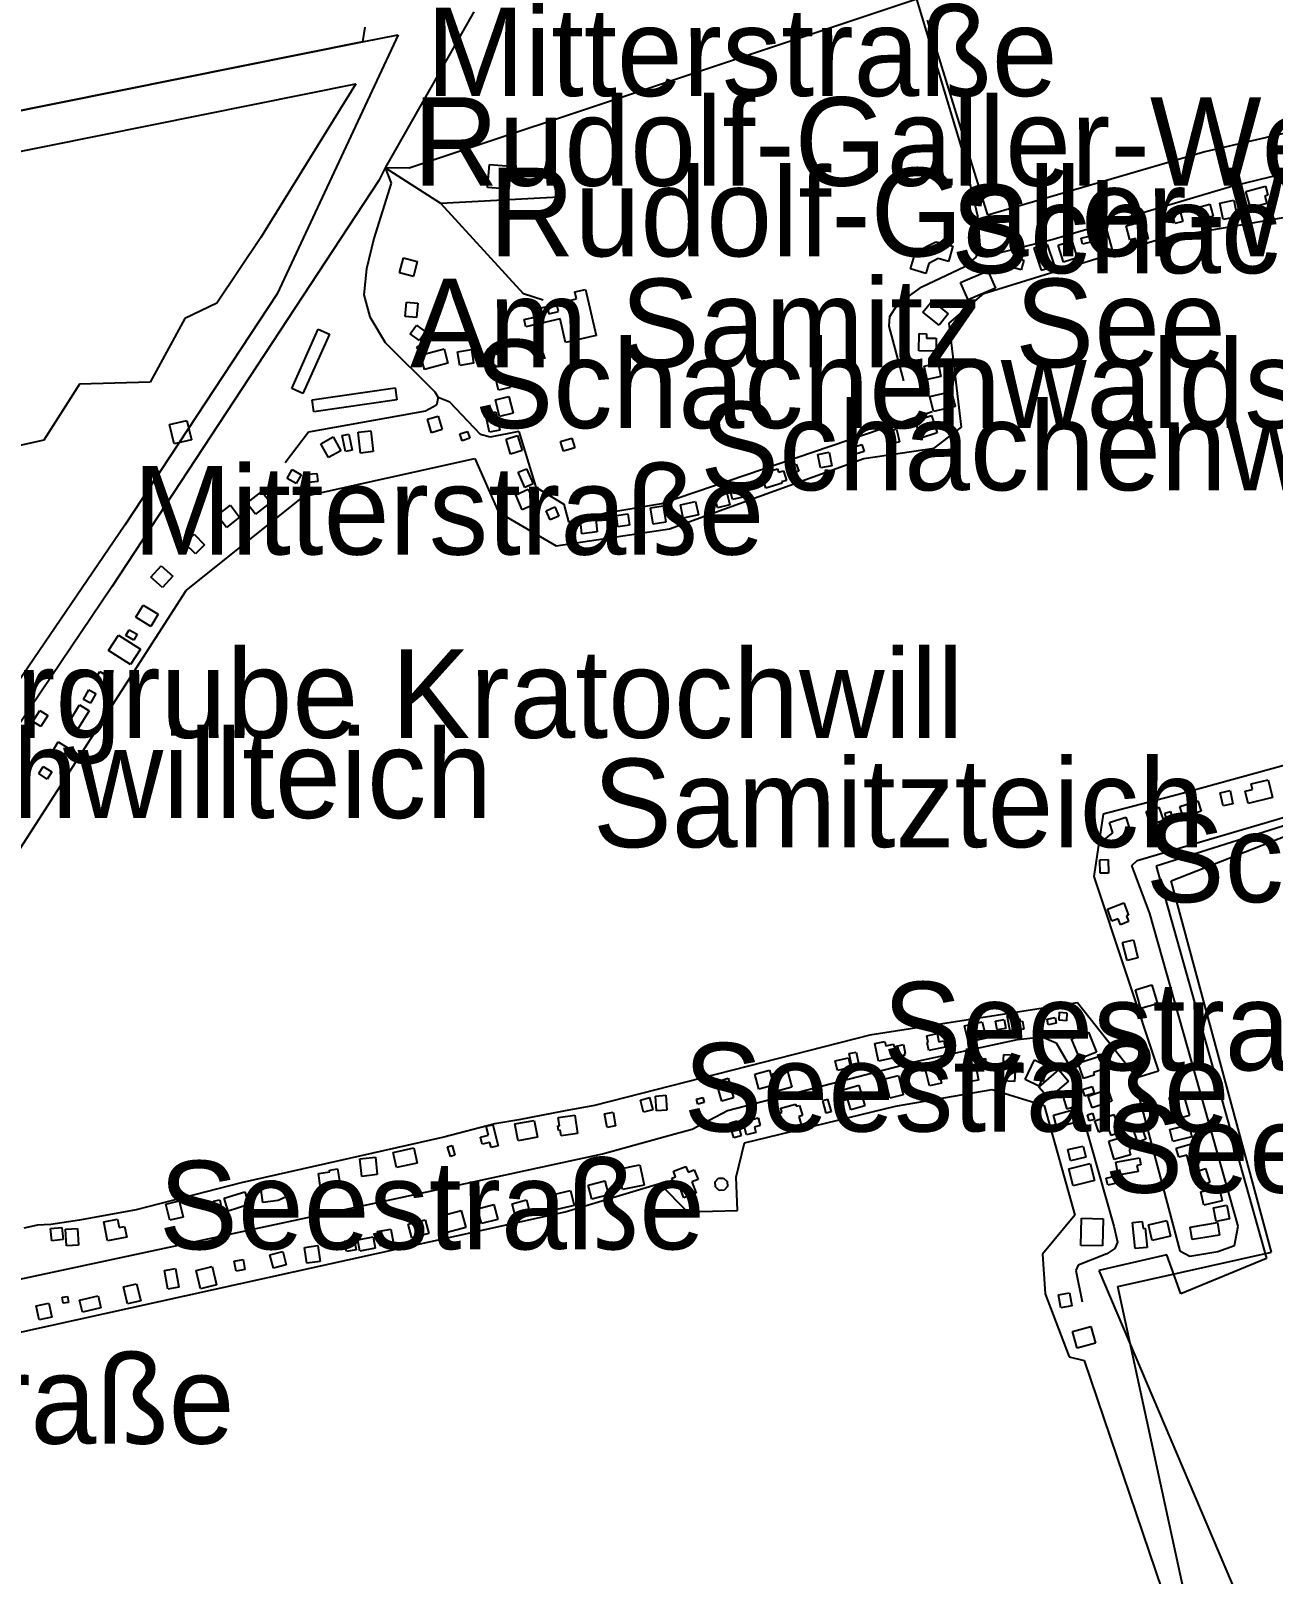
# Model space of a CAD drawing. Extents: x -3657 to 4700, y -7332 to 8131.
# Drawn here: x -1281 to -671, y -385 to 371 of the extents above; entities that cross this region are included whole.
import ezdxf

# ---------------------------------------------------------------- set-up
doc = ezdxf.new("R2010")
doc.units = 0
for name, color, linetype in [('OSM_BUILDING_YES', 9, 'CONTINUOUS'), ('OSM_HIGHWAY_FOOTWAY', 8, 'CONTINUOUS'), ('OSM_HIGHWAY_RESIDENTIAL', 8, 'CONTINUOUS'), ('OSM_HIGHWAY_SERVICE', 8, 'CONTINUOUS'), ('OSM_LABELS', 8, 'CONTINUOUS'), ('OSM_LANDUSE_COMMERCIAL', 3, 'CONTINUOUS'), ('OSM_LANDUSE_FARMLAND', 3, 'CONTINUOUS'), ('OSM_LANDUSE_FOREST', 3, 'CONTINUOUS'), ('OSM_LANDUSE_QUARRY', 3, 'CONTINUOUS'), ('OSM_NATURAL_WATER', 4, 'CONTINUOUS')]:
    doc.layers.add(name, color=color, linetype=linetype)

msp = doc.modelspace()

# ---------------------------------------------------------------- linework, layer by layer
at = {"layer": 'OSM_BUILDING_YES'}
for p, q in [((-1056.732915, 294.693687), (-1055.853117, 305.857658)), ((-1055.853117, 305.857658), (-1045.477574, 305.045935)), ((-1045.477574, 305.045935), (-1046.357372, 293.881964)), ((-684.798514, 292.692178), (-675.166248, 295.338618)), ((-675.166248, 295.338618), (-673.960319, 290.924179)), ((-1046.357372, 293.881964), (-1056.732915, 294.693687)), ((-697.570747, 286.96564), (-690.706809, 288.355576)), ((-690.706809, 288.355576), (-689.07615, 280.316183)), ((-682.583851, 284.597188), (-684.798514, 292.692178)), ((-673.960319, 290.924179), (-675.590978, 290.479399)), ((-675.590978, 290.479399), (-674.582244, 286.787728)), ((-720.862628, 281.872912), (-717.002137, 282.895905)), ((-719.588438, 277.035933), (-720.862628, 281.872912)), ((-717.002137, 282.895905), (-715.727947, 278.047807)), ((-707.438131, 285.130923), (-702.424802, 286.431904)), ((-705.913654, 279.226473), (-707.438131, 285.130923)), ((-700.900325, 280.527454), (-705.913654, 279.226473)), ((-702.424802, 286.431904), (-700.900325, 280.527454)), ((-695.947672, 278.926247), (-697.570747, 286.96564)), ((-689.07615, 280.316183), (-695.947672, 278.926247)), ((-674.582244, 286.787728), (-682.583851, 284.597188)), ((-758.701505, 271.909847), (-753.005575, 273.466576)), ((-753.005575, 273.466576), (-750.26, 263.392315)), ((-743.570505, 275.823908), (-735.068324, 278.070046)), ((-741.757819, 268.963181), (-743.570505, 275.823908)), ((-735.068324, 278.070046), (-732.808154, 269.519156)), ((-715.727947, 278.047807), (-719.588438, 277.035933)), ((-846.893622, 262.85858), (-836.821458, 268.040263)), ((-836.821458, 268.040263), (-828.584732, 265.805245)), ((-828.584732, 265.805245), (-830.602199, 258.377424)), ((-782.167829, 266.739283), (-788.743557, 264.904566)), ((-778.436274, 256.031211), (-782.167829, 266.739283)), ((-776.911797, 266.316742), (-770.093366, 268.451684)), ((-774.317911, 258.043839), (-776.911797, 266.316742)), ((-770.093366, 268.451684), (-767.507065, 260.178782)), ((-765.618534, 269.87498), (-761.045104, 270.998048)), ((-764.89801, 266.917194), (-765.618534, 269.87498)), ((-760.32458, 268.040263), (-764.89801, 266.917194)), ((-761.045104, 270.998048), (-760.32458, 268.040263)), ((-755.95593, 261.835586), (-758.701505, 271.909847)), ((-738.959153, 269.697068), (-741.757819, 268.963181)), ((-738.511669, 268.018024), (-738.959153, 269.697068)), ((-732.808154, 269.519156), (-738.511669, 268.018024)), ((-1099.95676, 252.784319), (-1098.022723, 260.112065)), ((-1098.022723, 260.112065), (-1091.173954, 258.299588)), ((-1091.173954, 258.299588), (-1093.107992, 250.982962)), ((-849.328234, 254.719111), (-846.893622, 262.85858)), ((-835.645866, 259.745122), (-840.317894, 257.343311)), ((-830.602199, 258.377424), (-835.645866, 259.745122)), ((-799.18736, 255.430759), (-797.966262, 260.112065)), ((-797.966262, 260.112065), (-793.726548, 259.000116)), ((-793.726548, 259.000116), (-794.947646, 254.329929)), ((-788.743557, 264.904566), (-785.148522, 254.063061)), ((-767.507065, 260.178782), (-774.317911, 258.043839)), ((-750.26, 263.392315), (-755.95593, 261.835586)), ((-1093.107992, 250.982962), (-1099.95676, 252.784319)), ((-841.781695, 252.450735), (-849.328234, 254.719111)), ((-840.317894, 257.343311), (-841.781695, 252.450735)), ((-824.716657, 248.103013), (-811.292161, 253.807313)), ((-811.292161, 253.807313), (-807.63645, 245.200825)), ((-794.947646, 254.329929), (-799.18736, 255.430759)), ((-785.148522, 254.063061), (-778.436274, 256.031211)), ((-1013.941384, 243.432826), (-1008.700521, 244.65597)), ((-1013.160184, 240.074739), (-1013.941384, 243.432826)), ((-1008.700521, 244.65597), (-1003.421736, 222.072281)), ((-821.068531, 239.496526), (-824.716657, 248.103013)), ((-807.63645, 245.200825), (-821.068531, 239.496526)), ((-1097.112587, 231.423774), (-1096.498246, 238.340098)), ((-1096.498246, 238.340098), (-1090.900913, 237.850841)), ((-1090.900913, 237.850841), (-1091.50767, 230.934516)), ((-1032.379209, 235.082087), (-1027.456894, 236.238514)), ((-1031.567672, 231.612805), (-1032.379209, 235.082087)), ((-1027.456894, 236.238514), (-1026.637772, 232.735874)), ((-1022.86071, 237.806363), (-1013.160184, 240.074739)), ((-1021.935406, 233.825584), (-1022.86071, 237.806363)), ((-843.230327, 233.458641), (-838.740326, 239.018387)), ((-838.740326, 239.018387), (-830.80698, 232.60244)), ((-1091.50767, 230.934516), (-1097.112587, 231.423774)), ((-1094.670391, 222.884004), (-1091.621437, 227.153889)), ((-1091.621437, 227.153889), (-1087.085929, 223.918116)), ((-1038.750157, 229.944881), (-1031.567672, 231.612805)), ((-1037.900697, 226.319927), (-1038.750157, 229.944881)), ((-1021.161791, 230.222869), (-1037.900697, 226.319927)), ((-1026.637772, 232.735874), (-1021.935406, 233.825584)), ((-1018.438969, 218.558521), (-1021.161791, 230.222869)), ((-835.296981, 227.053813), (-843.230327, 233.458641)), ((-830.80698, 232.60244), (-835.296981, 227.053813)), ((-1152.752196, 196.030429), (-1139.729676, 225.219097)), ((-1134.261279, 222.783928), (-1147.276215, 193.59526)), ((-1139.729676, 225.219097), (-1134.261279, 222.783928)), ((-1090.134883, 219.648231), (-1094.670391, 222.884004)), ((-1087.085929, 223.918116), (-1090.134883, 219.648231)), ((-1003.421736, 222.072281), (-1018.438969, 218.558521)), ((-845.247794, 214.555504), (-845.103689, 222.972959)), ((-845.103689, 222.972959), (-841.387303, 222.906243)), ((-841.387303, 222.906243), (-841.417641, 220.815778)), ((-841.417641, 220.815778), (-836.631846, 220.726822)), ((-836.631846, 220.726822), (-836.738028, 214.41095)), ((-1091.416657, 216.3791), (-1088.360119, 218.202697)), ((-1089.649477, 213.432435), (-1091.416657, 216.3791)), ((-1086.592939, 215.256032), (-1089.649477, 213.432435)), ((-1089.581217, 212.409441), (-1077.99216, 215.456182)), ((-1087.730608, 205.370803), (-1089.581217, 212.409441)), ((-1088.360119, 218.202697), (-1086.592939, 215.256032)), ((-1077.99216, 215.456182), (-1076.133967, 208.417544)), ((-1071.477108, 214.032887), (-1064.666261, 215.155956)), ((-1070.39253, 207.416789), (-1071.477108, 214.032887)), ((-1064.666261, 215.155956), (-1063.574099, 208.539858)), ((-1059.068929, 211.286373), (-1056.247509, 215.645214)), ((-1056.247509, 215.645214), (-1049.027102, 210.963907)), ((-836.738028, 214.41095), (-845.247794, 214.555504)), ((-1076.133967, 208.417544), (-1087.730608, 205.370803)), ((-1063.574099, 208.539858), (-1070.39253, 207.416789)), ((-1051.848522, 206.605066), (-1059.068929, 211.286373)), ((-1049.027102, 210.963907), (-1051.848522, 206.605066)), ((-842.615986, 207.016488), (-835.80514, 208.539858)), ((-841.159769, 200.489345), (-842.615986, 207.016488)), ((-835.80514, 208.539858), (-834.341339, 202.012716)), ((-1052.766242, 201.523458), (-1047.093064, 202.824439)), ((-1051.340363, 195.318781), (-1052.766242, 201.523458)), ((-1047.093064, 202.824439), (-1045.667186, 196.619762)), ((-834.341339, 202.012716), (-841.159769, 200.489345)), ((-1147.276215, 193.59526), (-1152.752196, 196.030429)), ((-1142.778629, 190.537399), (-1102.095578, 196.341775)), ((-1141.944338, 184.655188), (-1142.778629, 190.537399)), ((-1101.253703, 190.459563), (-1141.944338, 184.655188)), ((-1102.095578, 196.341775), (-1101.253703, 190.459563)), ((-1052.86484, 190.437324), (-1046.251189, 192.06077)), ((-1050.854957, 182.264497), (-1052.86484, 190.437324)), ((-1045.667186, 196.619762), (-1051.340363, 195.318781)), ((-1046.251189, 192.06077), (-1044.241307, 183.899062)), ((-839.771813, 192.06077), (-829.191489, 194.607134)), ((-837.997049, 184.699666), (-839.771813, 192.06077)), ((-829.191489, 194.607134), (-827.42431, 187.23491)), ((-1086.122703, 180.974636), (-1080.934931, 182.498006)), ((-1080.934931, 182.498006), (-1079.008478, 175.881908)), ((-1057.749233, 183.521), (-1052.660059, 184.621829)), ((-1055.815195, 174.569808), (-1057.749233, 183.521)), ((-1052.660059, 184.621829), (-1050.733606, 175.670638)), ((-1044.241307, 183.899062), (-1050.854957, 182.264497)), ((-847.022558, 180.140674), (-838.960276, 182.775994)), ((-838.960276, 182.775994), (-836.207116, 174.325179)), ((-827.42431, 187.23491), (-837.997049, 184.699666)), ((-1212.661856, 178.439391), (-1204.197597, 180.407542)), ((-1210.439609, 168.932225), (-1212.661856, 178.439391)), ((-1204.197597, 180.407542), (-1201.982934, 170.911495)), ((-1120.199688, 174.669883), (-1113.950091, 175.348172)), ((-1119.084772, 164.395472), (-1120.199688, 174.669883)), ((-1113.950091, 175.348172), (-1112.827591, 165.084881)), ((-1084.196249, 174.369657), (-1086.122703, 180.974636)), ((-1079.008478, 175.881908), (-1084.196249, 174.369657)), ((-1070.256009, 173.758085), (-1066.592715, 174.981229)), ((-1066.592715, 174.981229), (-1065.477799, 171.623142)), ((-1050.733606, 175.670638), (-1055.815195, 174.569808)), ((-861.433035, 174.981229), (-856.146665, 176.171015)), ((-860.01474, 168.665357), (-861.433035, 174.981229)), ((-856.146665, 176.171015), (-854.720786, 169.866263)), ((-844.269399, 171.700979), (-847.022558, 180.140674)), ((-836.207116, 174.325179), (-844.269399, 171.700979)), ((-1201.982934, 170.911495), (-1210.439609, 168.932225)), ((-1138.508577, 168.976703), (-1132.387917, 172.357029)), ((-1134.746684, 162.160454), (-1138.508577, 168.976703)), ((-1132.387917, 172.357029), (-1128.61844, 165.54078)), ((-1128.034436, 173.046437), (-1124.826209, 173.713607)), ((-1126.403777, 165.207195), (-1128.034436, 173.046437)), ((-1124.826209, 173.713607), (-1123.203134, 165.874365)), ((-1069.141094, 170.399998), (-1070.256009, 173.758085)), ((-1065.477799, 171.623142), (-1069.141094, 170.399998)), ((-1047.677068, 171.211721), (-1042.056982, 172.935242)), ((-1045.439652, 163.895095), (-1047.677068, 171.211721)), ((-1042.056982, 172.935242), (-1039.819566, 165.607497)), ((-1020.926673, 170.099772), (-1015.32934, 171.723218)), ((-1019.515963, 165.251673), (-1020.926673, 170.099772)), ((-1013.926215, 166.886238), (-1019.515963, 165.251673)), ((-1015.32934, 171.723218), (-1013.926215, 166.886238)), ((-877.307312, 167.353257), (-873.097936, 168.587521)), ((-876.28341, 163.895095), (-877.307312, 167.353257)), ((-873.097936, 168.587521), (-872.081618, 165.129359)), ((-854.720786, 169.866263), (-860.01474, 168.665357)), ((-1128.61844, 165.54078), (-1134.746684, 162.160454)), ((-1123.203134, 165.874365), (-1126.403777, 165.207195)), ((-1112.827591, 165.084881), (-1119.084772, 164.395472)), ((-1039.819566, 165.607497), (-1045.439652, 163.895095)), ((-894.79708, 163.683825), (-889.245255, 164.795774)), ((-893.477384, 157.078846), (-894.79708, 163.683825)), ((-889.245255, 164.795774), (-887.917974, 158.190795)), ((-872.081618, 165.129359), (-876.28341, 163.895095)), ((-1155.08821, 151.986118), (-1152.547415, 156.367198)), ((-1150.636131, 149.395277), (-1155.08821, 151.986118)), ((-1152.547415, 156.367198), (-1148.087752, 153.776357)), ((-1148.087752, 153.776357), (-1150.636131, 149.395277)), ((-1144.80368, 153.998746), (-1140.442615, 154.432407)), ((-1144.394119, 149.929012), (-1144.80368, 153.998746)), ((-1140.442615, 154.432407), (-1140.033054, 150.362672)), ((-1041.677759, 154.943903), (-1037.597319, 156.723022)), ((-1038.424025, 147.516082), (-1041.677759, 154.943903)), ((-1037.597319, 156.723022), (-1034.343585, 149.306321)), ((-921.464046, 151.163276), (-918.4606, 152.086194)), ((-919.408657, 155.155174), (-914.524264, 156.667425)), ((-918.4606, 152.086194), (-919.408657, 155.155174)), ((-914.524264, 156.667425), (-914.016105, 155.01062)), ((-914.016105, 155.01062), (-911.611831, 155.755626)), ((-911.611831, 155.755626), (-910.132861, 150.996483)), ((-908.327759, 157.790493), (-905.377404, 158.902443)), ((-907.05357, 154.432407), (-908.327759, 157.790493)), ((-904.103214, 155.544356), (-907.05357, 154.432407)), ((-905.377404, 158.902443), (-904.103214, 155.544356)), ((-887.917974, 158.190795), (-893.477384, 157.078846)), ((-1174.716796, 139.88811), (-1167.496389, 145.581291)), ((-1167.496389, 145.581291), (-1163.241506, 140.188337)), ((-1140.033054, 150.362672), (-1144.394119, 149.929012)), ((-1042.898857, 143.957845), (-1036.793366, 146.604284)), ((-1039.720968, 136.618979), (-1042.898857, 143.957845)), ((-1034.343585, 149.306321), (-1038.424025, 147.516082)), ((-1036.793366, 146.604284), (-1033.615477, 139.265419)), ((-945.3551, 143.546423), (-939.386129, 144.958599)), ((-939.386129, 144.958599), (-937.96025, 138.965192)), ((-937.725132, 146.393014), (-932.575282, 147.605038)), ((-936.602631, 141.611632), (-937.725132, 146.393014)), ((-932.575282, 147.605038), (-931.452782, 142.823656)), ((-920.21261, 147.104661), (-921.464046, 151.163276)), ((-912.309602, 149.550949), (-920.21261, 147.104661)), ((-910.132861, 150.996483), (-912.529551, 150.251477)), ((-912.529551, 150.251477), (-912.309602, 149.550949)), ((-1189.263793, 133.783509), (-1182.854923, 138.765042)), ((-1182.854923, 138.765042), (-1178.311831, 132.927308)), ((-1170.461913, 134.495156), (-1174.716796, 139.88811)), ((-1163.241506, 140.188337), (-1170.461913, 134.495156)), ((-1033.615477, 139.265419), (-1039.720968, 136.618979)), ((-1028.048482, 136.018527), (-1023.770846, 137.953319)), ((-1023.770846, 137.953319), (-1021.753379, 133.494402)), ((-976.883706, 137.541897), (-970.55068, 138.58713)), ((-975.564009, 129.513624), (-976.883706, 137.541897)), ((-970.55068, 138.58713), (-969.2234, 130.558856)), ((-962.131928, 139.076387), (-954.706741, 140.666475)), ((-960.713634, 132.460289), (-962.131928, 139.076387)), ((-954.706741, 140.666475), (-953.288446, 134.061496)), ((-943.929221, 137.541897), (-945.3551, 143.546423)), ((-937.96025, 138.965192), (-943.929221, 137.541897)), ((-931.452782, 142.823656), (-936.602631, 141.611632)), ((-1184.7207, 127.934656), (-1189.263793, 133.783509)), ((-1178.311831, 132.927308), (-1184.7207, 127.934656)), ((-1026.031015, 131.55961), (-1028.048482, 136.018527)), ((-1021.753379, 133.494402), (-1026.031015, 131.55961)), ((-1011.195809, 130.959158), (-1003.664439, 131.882076)), ((-1010.452532, 124.832317), (-1011.195809, 130.959158)), ((-1003.664439, 131.882076), (-1002.921161, 125.744116)), ((-993.561936, 133.783509), (-987.972188, 134.595232)), ((-992.757983, 128.246001), (-993.561936, 133.783509)), ((-987.168235, 129.057724), (-992.757983, 128.246001)), ((-987.972188, 134.595232), (-987.168235, 129.057724)), ((-969.2234, 130.558856), (-975.564009, 129.513624)), ((-953.288446, 134.061496), (-960.713634, 132.460289)), ((-1205.130486, 120.050935), (-1200.655654, 124.532091)), ((-1200.655654, 124.532091), (-1195.520973, 119.394885)), ((-1002.921161, 125.744116), (-1010.452532, 124.832317)), ((-1199.995806, 114.91373), (-1205.130486, 120.050935)), ((-1195.520973, 119.394885), (-1199.995806, 114.91373)), ((-1221.816301, 103.471772), (-1216.772634, 109.120474)), ((-1216.772634, 109.120474), (-1211.076704, 104.027746)), ((-1216.12037, 98.390164), (-1221.816301, 103.471772)), ((-1211.076704, 104.027746), (-1216.12037, 98.390164)), ((-1229.256658, 83.823628), (-1225.661623, 89.783676)), ((-1221.846639, 79.353592), (-1229.256658, 83.823628)), ((-1225.661623, 89.783676), (-1218.251604, 85.31364)), ((-1218.251604, 85.31364), (-1221.846639, 79.353592)), ((-1234.118297, 74.894676), (-1232.517976, 77.730146)), ((-1232.517976, 77.730146), (-1228.551303, 75.495128)), ((-1242.597725, 67.589169), (-1237.781592, 75.094827)), ((-1237.781592, 75.094827), (-1227.004073, 68.178502)), ((-1230.151624, 72.648538), (-1234.118297, 74.894676)), ((-1227.004073, 68.178502), (-1231.820206, 60.672845)), ((-1228.551303, 75.495128), (-1230.151624, 72.648538)), ((-1231.820206, 60.672845), (-1242.597725, 67.589169)), ((-1249.173453, 53.32286), (-1246.837439, 57.192443)), ((-1245.426729, 51.054483), (-1249.173453, 53.32286)), ((-1246.837439, 57.192443), (-1243.090715, 54.924067)), ((-1243.090715, 54.924067), (-1245.426729, 51.054483)), ((-1254.869384, 43.559945), (-1252.328589, 48.241252)), ((-1252.328589, 48.241252), (-1248.907997, 46.384296)), ((-1248.907997, 46.384296), (-1251.448792, 41.70299)), ((-1279.693326, 32.785157), (-1276.333409, 38.066916)), ((-1276.333409, 38.066916), (-1272.434996, 35.598389)), ((-1262.80273, 31.150592), (-1256.803421, 40.913506)), ((-1252.101055, 38.022438), (-1258.100364, 28.259523)), ((-1256.803421, 40.913506), (-1252.101055, 38.022438)), ((-1251.448792, 41.70299), (-1254.869384, 43.559945)), ((-1275.794913, 30.30551), (-1279.693326, 32.785157)), ((-1272.434996, 35.598389), (-1275.794913, 30.30551)), ((-1258.100364, 28.259523), (-1262.80273, 31.150592)), ((-1270.637479, 17.217867), (-1267.383745, 22.710897)), ((-1267.383745, 22.710897), (-1262.506936, 19.819829)), ((-1265.76067, 14.326799), (-1270.637479, 17.217867)), ((-1262.506936, 19.819829), (-1265.76067, 14.326799)), ((-1276.864322, 7.154726), (-1274.604152, 10.712964)), ((-1274.604152, 10.712964), (-1270.432698, 8.066525)), ((-1270.432698, 8.066525), (-1272.692868, 4.508287)), ((-1272.692868, 4.508287), (-1276.864322, 7.154726)), ((-682.234966, 2.162074), (-673.914812, 4.185822)), ((-681.559949, -0.628919), (-682.234966, 2.162074)), ((-673.914812, 4.185822), (-671.791163, -4.565219)), ((-717.206917, -9.024135), (-708.355851, -6.177545)), ((-708.355851, -6.177545), (-706.694854, -11.32587)), ((-697.365966, -2.207886), (-692.587756, -1.162654)), ((-695.947672, -8.723909), (-697.365966, -2.207886)), ((-692.587756, -1.162654), (-691.161877, -7.667557)), ((-685.192906, -1.518478), (-681.559949, -0.628919)), ((-683.751858, -7.467406), (-685.192906, -1.518478)), ((-671.791163, -4.565219), (-683.751858, -7.467406)), ((-751.640372, -16.80778), (-743.64635, -14.216939)), ((-743.64635, -14.216939), (-741.006957, -22.345288)), ((-733.78655, -11.359229), (-727.430771, -9.313242)), ((-731.647732, -17.975327), (-733.78655, -11.359229)), ((-727.430771, -9.313242), (-725.291953, -15.918221)), ((-724.525923, -12.182071), (-721.704503, -11.381468)), ((-723.411007, -16.140611), (-724.525923, -12.182071)), ((-721.704503, -11.381468), (-720.589587, -15.351127)), ((-715.54592, -14.18358), (-717.206917, -9.024135)), ((-706.694854, -11.32587), (-715.54592, -14.18358)), ((-691.161877, -7.667557), (-695.947672, -8.723909)), ((-754.727248, -25.658896), (-749.979375, -21.933866)), ((-749.979375, -21.933866), (-751.640372, -16.80778)), ((-741.006957, -22.345288), (-746.323665, -24.079929)), ((-725.291953, -15.918221), (-731.647732, -17.975327)), ((-720.589587, -15.351127), (-723.411007, -16.140611)), ((-752.292636, -28.761235), (-754.727248, -25.658896)), ((-746.323665, -24.079929), (-752.292636, -28.761235)), ((-756.365491, -35.065987), (-752.285051, -34.99927)), ((-756.259309, -41.670966), (-756.365491, -35.065987)), ((-752.285051, -34.99927), (-752.186453, -41.615368)), ((-752.186453, -41.615368), (-756.259309, -41.670966)), ((-752.717365, -59.273123), (-744.655083, -56.281979)), ((-750.495118, -65.266529), (-752.717365, -59.273123)), ((-744.655083, -56.281979), (-742.448005, -62.230908)), ((-747.393074, -64.121222), (-750.495118, -65.266529)), ((-746.354002, -66.934453), (-747.393074, -64.121222)), ((-742.334238, -65.444441), (-746.354002, -66.934453)), ((-742.448005, -62.230908), (-743.396062, -62.586732)), ((-743.396062, -62.586732), (-742.334238, -65.444441)), ((-745.246671, -75.707733), (-739.990639, -74.428991)), ((-739.990639, -74.428991), (-737.851821, -83.180032)), ((-743.107853, -84.458774), (-745.246671, -75.707733)), ((-737.851821, -83.180032), (-743.107853, -84.458774)), ((-738.966737, -98.836278), (-730.858948, -96.523423)), ((-730.858948, -96.523423), (-728.211971, -105.774841)), ((-736.327344, -108.098815), (-738.966737, -98.836278)), ((-728.211971, -105.774841), (-736.327344, -108.098815)), ((-807.606112, -114.247895), (-803.343645, -113.46953)), ((-803.343645, -113.46953), (-802.547277, -117.817252)), ((-801.819168, -111.434663), (-797.094049, -110.578462)), ((-800.249185, -120.118987), (-801.819168, -111.434663)), ((-797.094049, -110.578462), (-796.638981, -113.091467)), ((-796.638981, -113.091467), (-795.781937, -112.935794)), ((-795.781937, -112.935794), (-795.516481, -114.403567)), ((-782.22092, -113.202662), (-778.284585, -112.524373)), ((-781.735515, -116.004774), (-782.22092, -113.202662)), ((-778.284585, -112.524373), (-777.799179, -115.326485)), ((-776.45673, -113.791995), (-776.160936, -109.922412)), ((-776.160936, -109.922412), (-772.543147, -110.200399)), ((-772.543147, -110.200399), (-772.838941, -114.058863)), ((-841.281121, -121.431087), (-836.154025, -120.363616)), ((-836.154025, -120.363616), (-835.327319, -124.355513)), ((-822.737113, -116.54963), (-814.121165, -114.525882)), ((-820.848582, -124.600142), (-822.737113, -116.54963)), ((-814.121165, -114.525882), (-812.225049, -122.576395)), ((-806.809744, -118.595616), (-807.606112, -114.247895)), ((-802.547277, -117.817252), (-806.809744, -118.595616)), ((-795.228271, -119.207188), (-800.249185, -120.118987)), ((-795.516481, -114.403567), (-794.348474, -114.192297)), ((-793.635535, -118.117478), (-795.372376, -118.428824)), ((-795.372376, -118.428824), (-795.228271, -119.207188)), ((-794.348474, -114.192297), (-793.635535, -118.117478)), ((-777.799179, -115.326485), (-781.735515, -116.004774)), ((-772.838941, -114.058863), (-776.45673, -113.791995)), ((-770.275394, -122.88774), (-762.069006, -119.596371)), ((-762.069006, -119.596371), (-758.117502, -129.448241)), ((-866.863509, -125.256192), (-861.827427, -124.166482)), ((-865.005316, -133.840441), (-866.863509, -125.256192)), ((-861.827427, -124.166482), (-861.35719, -126.323664)), ((-861.35719, -126.323664), (-857.693895, -125.53418)), ((-857.693895, -125.53418), (-857.420855, -126.790682)), ((-857.420855, -126.790682), (-852.779164, -125.789928)), ((-852.779164, -125.789928), (-851.831107, -130.171008)), ((-840.606104, -124.677979), (-841.281121, -121.431087)), ((-841.167354, -124.789174), (-840.606104, -124.677979)), ((-840.355817, -128.703235), (-841.167354, -124.789174)), ((-832.225274, -127.013072), (-840.355817, -128.703235)), ((-835.327319, -124.355513), (-832.885122, -123.844017)), ((-832.885122, -123.844017), (-832.225274, -127.013072)), ((-812.225049, -122.576395), (-820.848582, -124.600142)), ((-766.316305, -132.75073), (-770.275394, -122.88774)), ((-886.27973, -133.707007), (-879.779847, -132.172517)), ((-885.164814, -138.443911), (-886.27973, -133.707007)), ((-879.779847, -132.172517), (-878.664931, -136.909421)), ((-879.385455, -130.204367), (-875.980032, -129.47048)), ((-877.876147, -137.176288), (-879.385455, -130.204367)), ((-875.980032, -129.47048), (-874.470724, -136.431282)), ((-852.21033, -131.082806), (-865.005316, -133.840441)), ((-851.831107, -130.171008), (-852.384772, -130.293322)), ((-852.384772, -130.293322), (-852.21033, -131.082806)), ((-842.365699, -136.119937), (-836.593924, -134.696642)), ((-839.923502, -146.038524), (-842.365699, -136.119937)), ((-836.593924, -134.696642), (-834.151727, -144.615229)), ((-822.858464, -132.772969), (-816.86674, -131.727737)), ((-820.87892, -144.092613), (-822.858464, -132.772969)), ((-816.86674, -131.727737), (-815.789746, -137.943533)), ((-815.706317, -132.772969), (-812.558766, -132.561699)), ((-815.402939, -137.298603), (-815.706317, -132.772969)), ((-812.558766, -132.561699), (-812.255387, -137.087332)), ((-804.268949, -143.547758), (-803.563594, -130.682505)), ((-803.563594, -130.682505), (-797.50361, -131.016089)), ((-797.50361, -131.016089), (-798.216549, -143.881343)), ((-793.081869, -142.880588), (-788.455347, -133.217749)), ((-788.455347, -133.217749), (-781.773437, -136.420163)), ((-766.991322, -134.930151), (-756.168295, -131.338555)), ((-764.496034, -142.435808), (-766.991322, -134.930151)), ((-758.117502, -129.448241), (-766.316305, -132.75073)), ((-756.168295, -131.338555), (-754.074984, -137.654427)), ((-944.596654, -143.959179), (-938.741449, -142.235658)), ((-938.741449, -142.235658), (-937.581027, -146.205316)), ((-925.688591, -140.256388), (-918.377171, -138.221521)), ((-923.633202, -147.639731), (-925.688591, -140.256388)), ((-918.377171, -138.221521), (-916.321782, -145.604864)), ((-916.936123, -140.134073), (-909.852236, -138.177043)), ((-914.622862, -148.518171), (-916.936123, -140.134073)), ((-909.852236, -138.177043), (-907.538975, -146.56114)), ((-878.664931, -136.909421), (-885.164814, -138.443911)), ((-874.470724, -136.431282), (-877.876147, -137.176288)), ((-861.743998, -142.62484), (-855.160685, -140.979155)), ((-859.400399, -151.987453), (-861.743998, -142.62484)), ((-855.160685, -140.979155), (-852.817087, -150.341768)), ((-815.979358, -143.247531), (-820.87892, -144.092613)), ((-815.789746, -137.943533), (-816.86674, -138.132565)), ((-816.86674, -138.132565), (-815.979358, -143.247531)), ((-812.255387, -137.087332), (-815.402939, -137.298603)), ((-798.216549, -143.881343), (-804.268949, -143.547758)), ((-786.407543, -146.083002), (-793.081869, -142.880588)), ((-781.773437, -136.420163), (-786.407543, -146.083002)), ((-786.316529, -146.594499), (-776.608419, -138.199282)), ((-771.875715, -143.681192), (-781.59141, -152.065289)), ((-776.608419, -138.199282), (-771.875715, -143.681192)), ((-759.194495, -140.678929), (-764.496034, -142.435808)), ((-754.074984, -137.654427), (-759.588887, -139.489143)), ((-759.588887, -139.489143), (-759.194495, -140.678929)), ((-974.433925, -151.064535), (-969.352335, -150.619755)), ((-973.79683, -158.325563), (-974.433925, -151.064535)), ((-969.352335, -150.619755), (-968.722825, -157.891903)), ((-941.797987, -153.499704), (-944.596654, -143.959179)), ((-937.581027, -146.205316), (-934.44106, -145.293518)), ((-933.826718, -147.383983), (-937.080452, -148.32914)), ((-937.080452, -148.32914), (-936.05655, -151.82066)), ((-934.44106, -145.293518), (-933.826718, -147.383983)), ((-916.321782, -145.604864), (-923.633202, -147.639731)), ((-907.538975, -146.56114), (-914.622862, -148.518171)), ((-883.450726, -148.217945), (-874.561737, -145.704939)), ((-882.047601, -153.188358), (-883.450726, -148.217945)), ((-874.561737, -145.704939), (-871.717564, -155.76808)), ((-852.817087, -150.341768), (-859.400399, -151.987453)), ((-834.151727, -144.615229), (-839.923502, -146.038524)), ((-781.59141, -152.065289), (-786.316529, -146.594499)), ((-774.242067, -151.60939), (-771.989482, -150.908862)), ((-772.345951, -149.763554), (-769.850664, -148.98519)), ((-771.989482, -150.908862), (-772.345951, -149.763554)), ((-769.850664, -148.98519), (-767.696677, -155.957112)), ((-764.806997, -147.828762), (-760.210813, -146.360989)), ((-763.760341, -151.120132), (-764.806997, -147.828762)), ((-759.164158, -149.652359), (-763.760341, -151.120132)), ((-762.197942, -151.042296), (-752.580845, -147.695328)), ((-760.195644, -156.824432), (-762.197942, -151.042296)), ((-760.210813, -146.360989), (-759.164158, -149.652359)), ((-752.580845, -147.695328), (-750.570963, -153.488584)), ((-722.387104, -151.631629), (-715.523167, -149.685718)), ((-715.523167, -149.685718), (-712.474213, -160.471626)), ((-999.364049, -159.7155), (-995.177426, -158.914897)), ((-995.177426, -158.914897), (-993.895652, -165.597712)), ((-981.790852, -152.965968), (-977.240175, -151.753943)), ((-980.2057, -158.914897), (-981.790852, -152.965968)), ((-975.662607, -157.713991), (-980.2057, -158.914897)), ((-977.240175, -151.753943), (-975.662607, -157.713991)), ((-968.722825, -157.891903), (-973.79683, -158.325563)), ((-954.251673, -152.498949), (-951.149628, -151.731704)), ((-953.660085, -154.90076), (-954.251673, -152.498949)), ((-950.55804, -154.144634), (-953.660085, -154.90076)), ((-951.149628, -151.731704), (-950.55804, -154.144634)), ((-936.05655, -151.82066), (-941.797987, -153.499704)), ((-912.954281, -157.002344), (-905.64286, -154.989716)), ((-912.393031, -159.04833), (-912.954281, -157.002344)), ((-905.64286, -154.989716), (-905.362235, -156.012709)), ((-905.362235, -156.012709), (-903.663316, -155.55681)), ((-903.663316, -155.55681), (-902.298113, -160.527223)), ((-892.256286, -153.210597), (-889.950609, -152.576786)), ((-890.58012, -159.315198), (-892.256286, -153.210597)), ((-888.274443, -158.681387), (-890.58012, -159.315198)), ((-889.950609, -152.576786), (-888.274443, -158.681387)), ((-880.045303, -152.621264), (-882.047601, -153.188358)), ((-878.61184, -157.713991), (-880.045303, -152.621264)), ((-871.717564, -155.76808), (-878.61184, -157.713991)), ((-779.149213, -160.327072), (-770.783552, -158.003098)), ((-772.444549, -157.424885), (-774.242067, -151.60939)), ((-767.696677, -155.957112), (-772.444549, -157.424885)), ((-770.783552, -158.003098), (-769.099802, -164.063222)), ((-756.3124, -155.478973), (-760.195644, -156.824432)), ((-750.570963, -153.488584), (-756.3124, -155.478973)), ((-719.338151, -162.417537), (-722.387104, -151.631629)), ((-1057.339672, -165.842341), (-1054.131445, -165.052857)), ((-1056.262678, -170.223421), (-1057.339672, -165.842341)), ((-1054.131445, -165.052857), (-1051.598235, -175.416224)), ((-1043.293249, -164.685913), (-1033.835426, -162.906794)), ((-1041.753604, -172.903218), (-1043.293249, -164.685913)), ((-1033.835426, -162.906794), (-1032.29578, -171.135219)), ((-1022.284291, -165.664429), (-1021.46517, -165.542114)), ((-1021.958159, -167.910566), (-1022.284291, -165.664429)), ((-1022.049173, -161.561336), (-1013.91863, -160.37155)), ((-1021.46517, -165.542114), (-1022.049173, -161.561336)), ((-1013.91863, -160.37155), (-1012.59135, -169.389459)), ((-998.082275, -166.398315), (-999.364049, -159.7155)), ((-993.895652, -165.597712), (-998.082275, -166.398315)), ((-938.081601, -164.296731), (-934.471398, -163.22926)), ((-935.927614, -171.568879), (-938.081601, -164.296731)), ((-934.471398, -163.22926), (-932.317411, -170.501408)), ((-931.376937, -163.674039), (-923.982088, -161.705889)), ((-929.678018, -170.045509), (-931.376937, -163.674039)), ((-922.988523, -165.430919), (-925.863034, -166.198164)), ((-925.863034, -166.198164), (-925.157679, -168.844604)), ((-923.982088, -161.705889), (-922.988523, -165.430919)), ((-916.018403, -160.037965), (-912.393031, -159.04833)), ((-915.024839, -163.640681), (-916.018403, -160.037965)), ((-911.460142, -162.662166), (-915.024839, -163.640681)), ((-910.07977, -167.677057), (-911.460142, -162.662166)), ((-902.775934, -165.664429), (-910.07977, -167.677057)), ((-902.298113, -160.527223), (-904.050123, -161.016481)), ((-904.050123, -161.016481), (-902.775934, -165.664429)), ((-777.473047, -166.376076), (-779.149213, -160.327072)), ((-769.099802, -164.063222), (-777.473047, -166.376076)), ((-762.554412, -160.171399), (-760.013617, -159.415274)), ((-761.644276, -163.207021), (-762.554412, -160.171399)), ((-759.111066, -162.450895), (-761.644276, -163.207021)), ((-760.013617, -159.415274), (-759.111066, -162.450895)), ((-758.868364, -163.118065), (-749.493969, -159.982368)), ((-757.002586, -168.688931), (-758.868364, -163.118065)), ((-749.493969, -159.982368), (-746.513276, -168.866843)), ((-722.083726, -167.399069), (-712.830683, -165.052857)), ((-712.474213, -160.471626), (-719.338151, -162.417537)), ((-712.830683, -165.052857), (-711.32896, -170.990666)), ((-1060.259689, -171.201936), (-1056.262678, -170.223421)), ((-1059.41023, -174.671218), (-1060.259689, -171.201936)), ((-1055.557323, -173.73718), (-1059.41023, -174.671218)), ((-1054.950566, -176.227947), (-1055.557323, -173.73718)), ((-1032.29578, -171.135219), (-1041.753604, -172.903218)), ((-1021.048024, -167.777132), (-1021.958159, -167.910566)), ((-1020.630879, -170.568125), (-1021.048024, -167.777132)), ((-1012.59135, -169.389459), (-1020.630879, -170.568125)), ((-932.317411, -170.501408), (-935.927614, -171.568879)), ((-925.157679, -168.844604), (-929.678018, -170.045509)), ((-752.049933, -167.032126), (-757.002586, -168.688931)), ((-750.935017, -170.345735), (-752.049933, -167.032126)), ((-752.042348, -173.070011), (-743.0851, -170.412452)), ((-749.334696, -182.165756), (-752.042348, -173.070011)), ((-746.513276, -168.866843), (-750.935017, -170.345735)), ((-743.0851, -170.412452), (-741.143477, -176.917355)), ((-739.588663, -168.499899), (-735.720588, -167.076604)), ((-737.738054, -173.570388), (-739.588663, -168.499899)), ((-733.869979, -172.147093), (-737.738054, -173.570388)), ((-735.720588, -167.076604), (-733.869979, -172.147093)), ((-720.589587, -173.325759), (-722.083726, -167.399069)), ((-711.32896, -170.990666), (-720.589587, -173.325759)), ((-1119.327475, -181.85441), (-1111.758182, -181.031567)), ((-1111.758182, -181.031567), (-1110.825293, -189.549099)), ((-1103.05122, -178.696474), (-1092.857704, -176.439217)), ((-1101.412977, -186.090937), (-1103.05122, -178.696474)), ((-1092.857704, -176.439217), (-1091.219461, -183.83368)), ((-1076.361501, -175.838764), (-1074.1165, -175.171595)), ((-1074.935622, -180.620146), (-1076.361501, -175.838764)), ((-1072.698206, -179.952977), (-1074.935622, -180.620146)), ((-1074.1165, -175.171595), (-1072.698206, -179.952977)), ((-1051.598235, -175.416224), (-1054.950566, -176.227947)), ((-772.126002, -177.262059), (-764.602216, -175.538538)), ((-770.866981, -182.755089), (-772.126002, -177.262059)), ((-763.343196, -181.020448), (-770.866981, -182.755089)), ((-764.602216, -175.538538), (-763.343196, -181.020448)), ((-741.363427, -179.797304), (-749.334696, -182.165756)), ((-748.530743, -183.366661), (-736.934101, -181.331794)), ((-741.143477, -176.917355), (-742.129457, -177.217582)), ((-742.129457, -177.217582), (-741.363427, -179.797304)), ((-736.934101, -181.331794), (-736.334929, -184.778837)), ((-718.966512, -176.628248), (-710.289889, -174.126363)), ((-717.692323, -181.042687), (-718.966512, -176.628248)), ((-713.831832, -179.930738), (-717.692323, -181.042687)), ((-712.3832, -184.978987), (-713.831832, -179.930738)), ((-710.289889, -174.126363), (-707.559482, -183.589051)), ((-1139.706922, -189.059841), (-1134.048914, -188.236999)), ((-1138.849878, -194.930933), (-1139.706922, -189.059841)), ((-1134.185434, -187.314081), (-1130.249099, -186.746987)), ((-1134.048914, -188.236999), (-1134.185434, -187.314081)), ((-1130.249099, -186.746987), (-1129.255534, -193.529877)), ((-1118.394586, -190.383061), (-1119.327475, -181.85441)), ((-1091.219461, -183.83368), (-1101.412977, -186.090937)), ((-992.545618, -186.824823), (-981.965295, -184.689881)), ((-990.535736, -196.799008), (-992.545618, -186.824823)), ((-981.965295, -184.689881), (-979.955412, -194.664065)), ((-965.590443, -187.825578), (-959.484951, -185.490484)), ((-964.536202, -190.583212), (-965.590443, -187.825578)), ((-959.484951, -185.490484), (-958.407958, -188.303716)), ((-958.407958, -188.303716), (-955.336251, -187.125049)), ((-955.336251, -187.125049), (-953.478058, -191.995387)), ((-771.617843, -186.624672), (-761.143702, -184.078308)), ((-769.592792, -194.964292), (-771.617843, -186.624672)), ((-761.143702, -184.078308), (-759.118651, -192.429047)), ((-747.408242, -189.782608), (-748.530743, -183.366661)), ((-737.692547, -188.081326), (-747.408242, -189.782608)), ((-736.334929, -184.778837), (-738.215875, -185.101302)), ((-738.215875, -185.101302), (-737.692547, -188.081326)), ((-707.559482, -183.589051), (-712.3832, -184.978987)), ((-710.085108, -188.248118), (-704.669803, -186.502358)), ((-707.847692, -195.164443), (-710.085108, -188.248118)), ((-704.669803, -186.502358), (-702.432387, -193.418682)), ((-1168.270004, -193.552116), (-1160.822063, -192.473525)), ((-1166.874463, -203.248314), (-1168.270004, -193.552116)), ((-1160.822063, -192.473525), (-1160.420086, -195.253399)), ((-1160.420086, -195.253399), (-1156.377568, -194.675185)), ((-1156.377568, -194.675185), (-1155.550862, -200.435082)), ((-1129.255534, -193.529877), (-1138.849878, -194.930933)), ((-1110.825293, -189.549099), (-1118.394586, -190.383061)), ((-1007.395994, -194.764141), (-999.159269, -192.618079)), ((-1005.643983, -201.535912), (-1007.395994, -194.764141)), ((-999.159269, -192.618079), (-997.399674, -199.400969)), ((-979.955412, -194.664065), (-990.535736, -196.799008)), ((-966.310966, -191.261501), (-964.536202, -190.583212)), ((-964.452773, -196.131839), (-966.310966, -191.261501)), ((-962.632503, -195.43131), (-964.452773, -196.131839)), ((-960.524022, -200.957698), (-962.632503, -195.43131)), ((-953.478058, -191.995387), (-956.504258, -193.151814)), ((-956.504258, -193.151814), (-954.418531, -198.622605)), ((-945.082059, -193.107337), (-943.405893, -191.305979)), ((-945.006214, -195.564744), (-945.082059, -193.107337)), ((-943.208697, -197.243788), (-945.006214, -195.564744)), ((-943.405893, -191.305979), (-940.940943, -191.228142)), ((-940.940943, -191.228142), (-939.15101, -192.907186)), ((-939.067581, -195.364594), (-940.751332, -197.165951)), ((-939.15101, -192.907186), (-939.067581, -195.364594)), ((-759.118651, -192.429047), (-769.592792, -194.964292)), ((-753.308953, -191.305979), (-749.660828, -190.438658)), ((-752.497416, -194.764141), (-753.308953, -191.305979)), ((-748.84929, -193.896821), (-752.497416, -194.764141)), ((-749.660828, -190.438658), (-748.84929, -193.896821)), ((-702.432387, -193.418682), (-707.847692, -195.164443)), ((-706.929972, -197.910957), (-697.980308, -195.776015)), ((-697.980308, -195.776015), (-696.40274, -202.403232)), ((-1214.482127, -203.99332), (-1208.020166, -202.369874)), ((-1212.479829, -211.954877), (-1214.482127, -203.99332)), ((-1208.020166, -202.369874), (-1206.017868, -210.331431)), ((-1192.274824, -203.615257), (-1191.015803, -203.381748)), ((-1191.888016, -205.616766), (-1192.274824, -203.615257)), ((-1191.190246, -202.481069), (-1188.050279, -201.880616)), ((-1191.015803, -203.381748), (-1191.190246, -202.481069)), ((-1188.050279, -201.880616), (-1186.821596, -208.296564)), ((-1185.888707, -201.157849), (-1175.77862, -197.922077)), ((-1183.871241, -207.451482), (-1185.888707, -201.157849)), ((-1173.768738, -204.21571), (-1183.871241, -207.451482)), ((-1175.77862, -197.922077), (-1173.768738, -204.21571)), ((-1159.441691, -202.180843), (-1166.874463, -203.248314)), ((-1155.550862, -200.435082), (-1159.441691, -202.180843)), ((-1061.609724, -206.250577), (-1053.577779, -204.21571)), ((-1053.577779, -204.21571), (-1051.734755, -211.487858)), ((-1044.726713, -203.815408), (-1037.703501, -201.980692)), ((-1042.898857, -210.820688), (-1044.726713, -203.815408)), ((-1037.703501, -201.980692), (-1035.875646, -208.985972)), ((-1024.385187, -199.234177), (-1016.04228, -197.299385)), ((-1022.671099, -206.62864), (-1024.385187, -199.234177)), ((-1016.04228, -197.299385), (-1014.328191, -204.704967)), ((-997.399674, -199.400969), (-1005.643983, -201.535912)), ((-954.418531, -198.622605), (-960.524022, -200.957698)), ((-940.751332, -197.165951), (-943.208697, -197.243788)), ((-705.352404, -204.538175), (-706.929972, -197.910957)), ((-696.40274, -202.403232), (-705.352404, -204.538175)), ((-1244.85031, -212.666524), (-1238.160815, -211.376663)), ((-1238.160815, -211.376663), (-1237.364447, -215.490875)), ((-1206.017868, -210.331431), (-1212.479829, -211.954877)), ((-1190.560736, -205.361017), (-1191.888016, -205.616766)), ((-1189.885719, -208.885897), (-1190.560736, -205.361017)), ((-1186.821596, -208.296564), (-1189.885719, -208.885897)), ((-1095.58811, -213.778473), (-1087.245203, -211.643531)), ((-1087.245203, -211.643531), (-1085.515946, -218.404182)), ((-1078.803697, -209.608664), (-1069.649253, -207.0623)), ((-1076.467683, -218.003881), (-1078.803697, -209.608664)), ((-1069.649253, -207.0623), (-1067.313238, -215.457517)), ((-1059.774284, -213.522725), (-1061.609724, -206.250577)), ((-1051.734755, -211.487858), (-1059.774284, -213.522725)), ((-1035.875646, -208.985972), (-1042.898857, -210.820688)), ((-1014.328191, -204.704967), (-1022.671099, -206.62864)), ((-765.785392, -224.241916), (-765.466845, -210.931883)), ((-765.466845, -210.931883), (-754.734832, -211.187632)), ((-754.734832, -211.187632), (-755.05338, -224.497664)), ((-700.710714, -205.828036), (-694.112232, -204.527055)), ((-699.383433, -212.53309), (-700.710714, -205.828036)), ((-692.792536, -211.243229), (-699.383433, -212.53309)), ((-694.112232, -204.527055), (-692.792536, -211.243229)), ((-1271.04704, -215.913416), (-1265.449707, -215.413039)), ((-1270.500958, -221.929062), (-1271.04704, -215.913416)), ((-1265.449707, -215.413039), (-1264.903626, -221.417565)), ((-1263.72045, -216.324837), (-1257.796986, -215.957894)), ((-1263.212291, -224.464306), (-1263.72045, -216.324837)), ((-1257.796986, -215.957894), (-1257.288827, -224.086243)), ((-1243.052793, -222.018017), (-1244.85031, -212.666524)), ((-1237.364447, -215.490875), (-1234.709885, -214.979379)), ((-1234.709885, -214.979379), (-1233.701152, -220.21666)), ((-1110.635682, -217.447906), (-1104.234396, -216.224762)), ((-1109.278063, -224.608859), (-1110.635682, -217.447906)), ((-1104.234396, -216.224762), (-1102.869193, -223.385715)), ((-1093.858853, -220.539125), (-1095.58811, -213.778473)), ((-1085.515946, -218.404182), (-1093.858853, -220.539125)), ((-1067.313238, -215.457517), (-1076.467683, -218.003881)), ((-740.483629, -212.96675), (-735.599236, -212.466373)), ((-739.163933, -225.843123), (-740.483629, -212.96675)), ((-735.599236, -212.466373), (-735.242766, -215.924535)), ((-735.242766, -215.924535), (-734.196111, -215.813341)), ((-734.196111, -215.813341), (-733.240469, -225.24267)), ((-732.565452, -214.134297), (-723.608203, -212.054952)), ((-730.76035, -221.873464), (-732.565452, -214.134297)), ((-723.608203, -212.054952), (-721.810685, -219.794119)), ((-712.117744, -215.301844), (-698.791845, -213.066826)), ((-711.093841, -221.428684), (-712.117744, -215.301844)), ((-697.767943, -219.182547), (-711.093841, -221.428684)), ((-698.791845, -213.066826), (-697.767943, -219.182547)), ((-1264.903626, -221.417565), (-1270.500958, -221.929062)), ((-1257.288827, -224.086243), (-1263.212291, -224.464306)), ((-1233.701152, -220.21666), (-1243.052793, -222.018017)), ((-1146.441924, -225.276029), (-1139.934456, -224.36423)), ((-1145.349761, -233.037435), (-1146.441924, -225.276029)), ((-1139.934456, -224.36423), (-1138.842294, -232.125636)), ((-1126.813338, -222.229288), (-1122.080634, -221.317489)), ((-1125.842527, -227.299776), (-1126.813338, -222.229288)), ((-1121.117407, -226.399098), (-1125.842527, -227.299776)), ((-1122.080634, -221.317489), (-1121.117407, -226.399098)), ((-1120.404468, -221.506521), (-1112.903436, -220.083226)), ((-1119.357812, -227.01067), (-1120.404468, -221.506521)), ((-1111.85678, -225.576255), (-1119.357812, -227.01067)), ((-1112.903436, -220.083226), (-1111.85678, -225.576255)), ((-1102.869193, -223.385715), (-1109.278063, -224.608859)), ((-755.05338, -224.497664), (-765.785392, -224.241916)), ((-733.240469, -225.24267), (-739.163933, -225.843123)), ((-721.810685, -219.794119), (-730.76035, -221.873464)), ((-1199.639336, -236.562314), (-1191.804587, -234.638642)), ((-1191.804587, -234.638642), (-1189.597509, -243.589833)), ((-1181.027068, -231.992202), (-1176.650834, -231.180479)), ((-1180.101763, -236.962616), (-1181.027068, -231.992202)), ((-1176.650834, -231.180479), (-1175.725529, -236.150893)), ((-1163.431117, -228.934342), (-1157.120846, -227.310896)), ((-1161.777705, -235.350289), (-1163.431117, -228.934342)), ((-1155.467433, -233.726843), (-1161.777705, -235.350289)), ((-1157.120846, -227.310896), (-1155.467433, -233.726843)), ((-1138.842294, -232.125636), (-1145.349761, -233.037435)), ((-1215.202651, -236.562314), (-1209.810099, -235.55044)), ((-1213.473393, -245.713656), (-1215.202651, -236.562314)), ((-1209.810099, -235.55044), (-1208.088426, -244.701782)), ((-1197.432258, -245.524625), (-1199.639336, -236.562314)), ((-1175.725529, -236.150893), (-1180.101763, -236.962616)), ((-1265.298018, -249.638837), (-1262.704132, -249.283013)), ((-1264.880873, -252.65222), (-1265.298018, -249.638837)), ((-1262.704132, -249.283013), (-1262.286987, -252.296396)), ((-1256.803421, -251.11773), (-1247.755159, -248.971668)), ((-1247.755159, -248.971668), (-1246.359618, -254.864999)), ((-1235.240798, -244.601707), (-1228.831928, -243.078337)), ((-1233.253669, -252.930207), (-1235.240798, -244.601707)), ((-1228.831928, -243.078337), (-1226.844799, -251.406837)), ((-1208.088426, -244.701782), (-1213.473393, -245.713656)), ((-1189.597509, -243.589833), (-1197.432258, -245.524625)), ((-776.707017, -248.571366), (-771.329634, -247.526134)), ((-775.485918, -254.876118), (-776.707017, -248.571366)), ((-771.329634, -247.526134), (-770.108535, -253.830886)), ((-1278.161264, -253.96432), (-1271.957175, -252.6411)), ((-1276.705048, -260.813927), (-1278.161264, -253.96432)), ((-1271.957175, -252.6411), (-1270.500958, -259.490708)), ((-1262.286987, -252.296396), (-1264.880873, -252.65222)), ((-1255.415465, -256.999941), (-1256.803421, -251.11773)), ((-1246.359618, -254.864999), (-1255.415465, -256.999941)), ((-1226.844799, -251.406837), (-1233.253669, -252.930207)), ((-770.108535, -253.830886), (-775.485918, -254.876118)), ((-1270.500958, -259.490708), (-1276.705048, -260.813927)), ((-769.789988, -266.473749), (-760.840324, -264.027461)), ((-760.840324, -264.027461), (-758.602907, -272.244766)), ((-767.552572, -274.679935), (-769.789988, -266.473749)), ((-758.602907, -272.244766), (-767.552572, -274.679935))]:
    msp.add_line(p, q, dxfattribs=at)
at = {"layer": 'OSM_HIGHWAY_FOOTWAY'}
for p, q in [((-971.491154, 139.687959), (-838.725157, 184.721905)), ((-1041.328874, 174.936751), (-1033.130071, 147.627277)), ((-1033.130071, 147.627277), (-1019.296014, 139.287658)), ((-1019.296014, 139.287658), (-1017.058597, 130.736768)), ((-998.749708, 135.006653), (-971.491154, 139.687959)), ((-1017.058597, 130.736768), (-998.749708, 135.006653))]:
    msp.add_line(p, q, dxfattribs=at)
at = {"layer": 'OSM_HIGHWAY_RESIDENTIAL'}
for p, q in [((-846.188267, 387.263464), (-1095.125458, 304.167495)), ((-824.223667, 314.475265), (-846.188267, 387.263464)), ((-1063.376903, 380.76968), (-1106.866204, 304.234212)), ((-1106.866204, 304.234212), (-1110.051678, 298.085132)), ((-1095.125458, 304.167495), (-1106.866204, 304.234212)), ((-1110.051678, 298.085132), (-1241.065664, 98.712629)), ((-1241.065664, 98.712629), (-1286.026351, 32.117987))]:
    msp.add_line(p, q, dxfattribs=at)
at = {"layer": 'OSM_HIGHWAY_SERVICE'}
for p, q in [((-816.343412, 280.527454), (-824.223667, 314.475265)), ((-1106.866204, 304.234212), (-1103.999278, 296.806391)), ((-1079.713833, 286.765489), (-1106.866204, 304.234212)), ((-645.738538, 306.358035), (-691.161877, 295.305259)), ((-1103.999278, 296.806391), (-1112.471121, 269.674829)), ((-691.161877, 295.305259), (-779.247811, 269.063257)), ((-1018.689257, 290.0235), (-1079.713833, 286.765489)), ((-1039.099042, 242.487669), (-1079.713833, 286.765489)), ((-815.054053, 266.427937), (-816.343412, 280.527454)), ((-1112.471121, 269.674829), (-1116.126832, 254.830306)), ((-817.086689, 260.523486), (-815.054053, 266.427937)), ((-779.247811, 269.063257), (-807.932244, 261.946781)), ((-822.577839, 255.84218), (-817.086689, 260.523486)), ((-1116.126832, 254.830306), (-1117.34793, 242.009531)), ((-843.738486, 245.879114), (-822.577839, 255.84218)), ((-1029.466776, 239.363092), (-1039.099042, 242.487669)), ((-855.737104, 237.328225), (-843.738486, 245.879114)), ((-1117.34793, 242.009531), (-1114.503757, 231.234743)), ((-859.400399, 231.434893), (-855.737104, 237.328225)), ((-1114.503757, 231.234743), (-1106.972387, 218.614118)), ((-859.80996, 226.553436), (-859.400399, 231.434893)), ((-852.48337, 199.900012), (-859.80996, 226.553436)), ((-1106.972387, 218.614118), (-1082.56559, 194.406983)), ((-1082.56559, 194.406983), (-1080.934931, 191.593751)), ((-1080.934931, 191.593751), (-1081.754053, 187.90208)), ((-1075.239001, 189.325375), (-1080.934931, 191.593751)), ((-1060.183845, 173.457859), (-1075.239001, 189.325375)), ((-1087.108683, 184.922056), (-1144.568562, 174.714361)), ((-1081.754053, 187.90208), (-1087.108683, 184.922056)), ((-1144.568562, 174.714361), (-1156.036268, 159.658568)), ((-1041.328874, 174.936751), (-1055.504232, 172.234714)), ((-1055.504232, 172.234714), (-1060.183845, 173.457859)), ((-738.1552, -35.466289), (-586.397712, 9.289669)), ((-740.665656, -37.834741), (-738.1552, -35.466289)), ((-731.852512, -61.508141), (-740.665656, -37.834741)), ((-688.5149, -214.890423), (-731.852512, -61.508141)), ((-845.149196, -133.751485), (-796.858931, -123.210206)), ((-796.858931, -123.210206), (-784.693455, -122.02042)), ((-784.693455, -122.02042), (-777.791595, -124.86701)), ((-777.791595, -124.86701), (-772.467303, -134.196264)), ((-938.991737, -158.136532), (-845.149196, -133.751485)), ((-772.467303, -134.196264), (-749.615321, -214.823706)), ((-738.026264, -148.707202), (-717.199333, -226.899475)), ((-956.413244, -167.221158), (-938.991737, -158.136532)), ((-1000.327276, -179.341405), (-964.831996, -169.545132)), ((-964.831996, -169.545132), (-956.413244, -167.221158)), ((-1099.213483, -200.835384), (-1000.327276, -179.341405)), ((-1377.168823, -260.146758), (-1099.213483, -200.835384)), ((-749.615321, -214.823706), (-747.719205, -222.61847)), ((-690.35034, -224.253035), (-688.5149, -214.890423)), ((-749.008564, -225.809764), (-753.005575, -228.32277)), ((-747.719205, -222.61847), (-749.008564, -225.809764)), ((-717.199333, -226.899475), (-712.322524, -229.545914)), ((-698.488467, -227.299776), (-690.35034, -224.253035)), ((-767.044413, -234.01595), (-768.128991, -236.584553)), ((-753.005575, -228.32277), (-767.044413, -234.01595)), ((-712.322524, -229.545914), (-698.488467, -227.299776)), ((-768.128991, -236.584553), (-765.080037, -251.851616))]:
    msp.add_line(p, q, dxfattribs=at)
at = {"layer": 'OSM_LANDUSE_COMMERCIAL'}
for p, q in [((-573.853013, 10.624008), (-728.871819, -38.201684)), ((-728.871819, -38.201684), (-674.756687, -230.646744)), ((-723.585449, -228.823147), (-756.94191, -236.551194)), ((-716.668421, -247.948674), (-723.585449, -228.823147)), ((-674.756687, -230.646744), (-716.668421, -247.948674)), ((-756.94191, -236.551194), (-564.091811, -689.425892))]:
    msp.add_line(p, q, dxfattribs=at)
at = {"layer": 'OSM_LANDUSE_FARMLAND'}
for p, q in [((-1116.915616, 373.364098), (-1118.015363, 366.08083)), ((-811.390759, 281.072309), (-840.886729, 376.677707)), ((-1118.015363, 366.08083), (-1488.190169, 291.78038)), ((-649.348741, 325.09438), (-704.995935, 312.195769)), ((-704.995935, 312.195769), (-811.390759, 281.072309))]:
    msp.add_line(p, q, dxfattribs=at)
at = {"layer": 'OSM_LANDUSE_FOREST'}
for p, q in [((-721.522476, -45.496071), (-664.78312, -23.223728)), ((-672.24623, -227.499927), (-721.522476, -45.496071)), ((-747.537178, -244.379317), (-672.24623, -227.499927)), ((-706.854128, -432.36546), (-747.537178, -244.379317))]:
    msp.add_line(p, q, dxfattribs=at)
at = {"layer": 'OSM_LANDUSE_QUARRY'}
for p, q in [((-1488.190169, 291.78038), (-1118.015363, 366.08083)), ((-1100.525595, 369.59459), (-1159.965019, 242.420952)), ((-1118.015363, 366.08083), (-1100.525595, 369.59459)), ((-1159.965019, 242.420952), (-1234.618872, 129.068844)), ((-1234.618872, 129.068844), (-1299.594952, 33.674716))]:
    msp.add_line(p, q, dxfattribs=at)
at = {"layer": 'OSM_NATURAL_WATER'}
for p, q in [((-1361.446235, 297.329007), (-1121.284266, 345.443052)), ((-1121.284266, 345.443052), (-1167.875612, 270.064011)), ((-726.270349, 269.596992), (-657.843338, 281.48373)), ((-1167.875612, 270.064011), (-1189.559587, 237.962036)), ((-813.317212, 242.621103), (-726.270349, 269.596992)), ((-830.344328, 228.165763), (-813.317212, 242.621103)), ((-1189.559587, 237.962036), (-1205.191162, 230.378542)), ((-1205.191162, 230.378542), (-1222.233446, 199.132767)), ((-824.238836, 177.082813), (-830.344328, 228.165763)), ((-1256.803421, 198.18761), (-1274.323527, 170.722463)), ((-1222.233446, 199.132767), (-1256.803421, 198.18761)), ((-837.731593, 166.808402), (-824.238836, 177.082813)), ((-1274.323527, 170.722463), (-1340.505537, 156.155928)), ((-872.104372, 161.671196), (-837.731593, 166.808402)), ((-1147.079019, 143.034927), (-1062.914251, 161.671196)), ((-1062.914251, 161.671196), (-1051.310025, 135.429194)), ((-967.509311, 127.300845), (-872.104372, 161.671196)), ((-1204.538898, 97.022466), (-1147.079019, 143.034927)), ((-1051.310025, 135.429194), (-1023.08066, 118.950106)), ((-1023.08066, 118.950106), (-967.509311, 127.300845)), ((-1303.023129, -55.915036), (-1204.538898, 97.022466)), ((-607.088123, 27.392203), (-717.912272, -3.119685)), ((-717.912272, -3.119685), (-754.856184, -12.760285)), ((-754.856184, -12.760285), (-759.353769, -43.272173)), ((-759.353769, -43.272173), (-727.58246, -138.833093)), ((-767.332623, -105.218867), (-869.320874, -121.119741)), ((-738.261382, -142.013268), (-767.332623, -105.218867)), ((-869.320874, -121.119741), (-1004.248442, -155.645766)), ((-727.58246, -138.833093), (-738.261382, -142.013268)), ((-856.624486, -156.034948), (-809.305032, -147.851001)), ((-809.305032, -147.851001), (-783.69989, -155.623527)), ((-1018.583074, -158.247727), (-1041.374381, -162.662166)), ((-1004.248442, -155.645766), (-1018.583074, -158.247727)), ((-930.641245, -174.004048), (-856.624486, -156.034948)), ((-783.69989, -155.623527), (-768.629565, -209.352915)), ((-1053.221309, -164.552479), (-1078.242447, -171.213055)), ((-1041.374381, -162.662166), (-1053.221309, -164.552479)), ((-1078.242447, -171.213055), (-1177.598891, -193.607714)), ((-934.820283, -190.705526), (-930.641245, -174.004048)), ((-1177.598891, -193.607714), (-1229.036708, -206.762074)), ((-1018.658919, -207.729469), (-972.401289, -193.919059)), ((-972.401289, -193.919059), (-958.589985, -207.729469)), ((-934.175604, -207.095658), (-934.820283, -190.705526)), ((-1380.839702, -287.867653), (-1018.658919, -207.729469)), ((-1256.909604, -211.843682), (-1270.940857, -213.989744)), ((-1229.036708, -206.762074), (-1256.909604, -211.843682)), ((-958.589985, -207.729469), (-934.175604, -207.095658)), ((-768.629565, -209.352915), (-784.526596, -228.53404)), ((-1277.45591, -214.28997), (-1284.115067, -215.868938)), ((-1270.940857, -213.989744), (-1277.45591, -214.28997)), ((-784.526596, -228.53404), (-783.229654, -247.926435)), ((-783.229654, -247.926435), (-771.557167, -278.860864)), ((-771.557167, -278.860864), (-764.169902, -280.784536)), ((-764.169902, -280.784536), (-715.454907, -424.337186))]:
    msp.add_line(p, q, dxfattribs=at)

# ---------------------------------------------------------------- texts
at = {"layer": 'OSM_LABELS'}
for s, p in [('Mitterstraße', (-1086.832208, 339.49142)), ('Rudolf-Galler-Weg', (-1093.290019, 295.49985)), ('Rudolf-Galler-Weg', (-1055.983889, 260.895353)), ('Schachenwaldstraße-Samitzsee', (-829.423639, 252.618972)), ('Am Samitz See', (-1094.750031, 206.491748)), ('Schachenwaldstraße-Samitzsee', (-1063.190573, 176.626827)), ('Schachenwaldstraße-Samitzsee', (-952.441097, 146.149698)), ('Mitterstraße', (-1230.641633, 114.575555)), ('Schottergrube Kratochwill', (-1484.87017, 24.692507)), ('Kratochwillteich', (-1457.850548, -14.623628)), ('Samitzteich', (-1005.063772, -28.940597)), ('Schachenwaldstraße-Samitzsee', (-733.939712, -55.901617)), ('Seestraße', (-862.932855, -138.37258)), ('Seestraße', (-960.62262, -168.383145)), ('Seestraße', (-754.266243, -198.414104)), ('Seestraße', (-1217.911382, -226.163681)), ('Mitterstraße', (-1490.541327, -321.519093))]:
    msp.add_text(s, height=43.418293, dxfattribs=at).set_placement(p)

doc.saveas('drawing.dxf')
